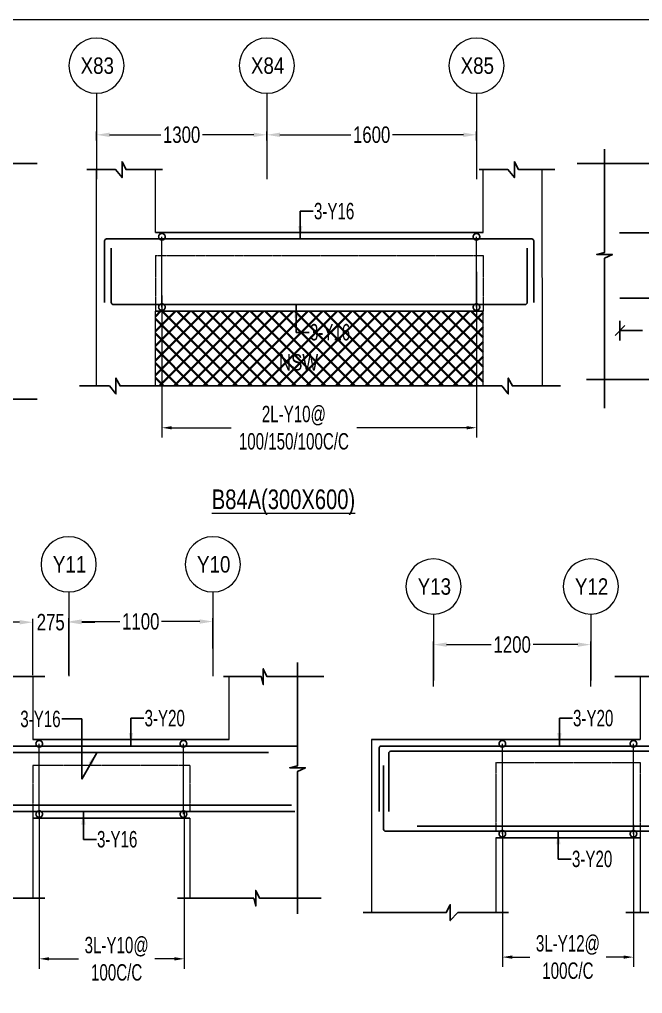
# Model space of a CAD drawing. Header units: millimetres. Extents: x -2697 to 288508, y -1308 to 60928.
# Drawn here: x 99832 to 104586, y 23300 to 30731 of the extents above; entities that cross this region are included whole.
import ezdxf
from ezdxf.enums import TextEntityAlignment as Align

# ---------------------------------------------------------------- set-up
doc = ezdxf.new("R2010")
doc.units = ezdxf.units.MM
doc.header["$LTSCALE"] = 100
for name, pattern in [('ACAD_ISO04W100', [30, 24, -3, 0, -3]), ('CONTINOUS', [0]), ('CONTINU', [0]), ('HIDDEN', [0.375, 0.25, -0.125])]:
    doc.linetypes.add(name, pattern=pattern)
doc.layers.get('Defpoints').update_dxf_attribs({"color": 1, "lineweight": 0})
for name, color, linetype in [('-S-ARROW', 253, 'Continuous'), ('-S-DIM', 251, 'Continuous'), ('-S-MISC', 8, 'Continuous'), ('-STR-BEAM', 7, 'CONTINU'), ('-STR-REINF', 3, 'Continuous'), ('-STR-TEXT', 6, 'Continuous')]:
    doc.layers.add(name, color=color, linetype=linetype)
for name, color, linetype, lineweight in [('-S-STIRUP', 11, 'Continuous', 9), ('-S-TEXT', 6, 'Continuous', 0), ('-STR-COLUMN', 5, 'HIDDEN', 13), ('-STR-RF-DIM', 252, 'CONTINOUS', 20), ('A-ANNO-GRID-LINE', 252, 'ACAD_ISO04W100', 20), ('A-ANNO-GRID-TEXT', 13, 'Continuous', 15), ('GRID DIM', 252, 'Continuous', 9), ('S-COL HATCH', 9, 'Continuous', 35), ('SEC TEXT', 9, 'Continuous', 18), ('SLAB LINE', 254, 'HIDDEN', 20)]:
    doc.layers.add(name, color=color, linetype=linetype, lineweight=lineweight)
doc.styles.add('BEAM-LS', font='romans.shx', dxfattribs={"width": 0.8})
doc.styles.add('Dim.s & Anno.(Misc.)', font='ARIALN.TTF')
doc.styles.add('SOBHA', font='swisscl.ttf', dxfattribs={"width": 0.9})
doc.styles.add('sobha.sed', font='swisscl.ttf')
doc.dimstyles.new('S-50', dxfattribs={"dimscale": 50, "dimtxt": 2.5, "dimasz": 2, "dimexe": 0.5, "dimexo": 0.25, "dimgap": 0.25, "dimtad": 0, "dimdec": 0, "dimrnd": 0.0005, "dimzin": 0, "dimdsep": 46, "dimtxsty": 'sobha.sed', "dimblk": 'OBLIQUE', "dimcen": 0.09, "dimclrd": 8, "dimclre": 8, "dimclrt": 6, "dimadec": 0, "dimazin": 0, "dimtfac": 1, "dimtdec": 0, "dimtofl": 0, "dimtmove": 2, "dimatfit": 3, "dimfxl": 0.18, "dimtolj": 1, "dimtzin": 0, "dimlwd": -1, "dimlwe": -1, "dimarcsym": 0})
doc.dimstyles.new('S-DIM50', dxfattribs={"dimscale": 50, "dimtxt": 2.5, "dimasz": 1.5, "dimexe": 1.5, "dimexo": 1, "dimgap": 0.5, "dimtad": 0, "dimdec": 0, "dimzin": 0, "dimdsep": 46, "dimtxsty": 'SOBHA', "dimcen": 0.09, "dimclrd": 256, "dimclre": 256, "dimclrt": 6, "dimadec": 5, "dimazin": 0, "dimtfac": 1, "dimtdec": 0, "dimtofl": 0, "dimtmove": 0, "dimatfit": 3, "dimfxl": 0.18, "dimtolj": 1, "dimtzin": 0, "dimlwd": -1, "dimlwe": -1, "dimarcsym": 0})
doc.dimstyles.new('STIRUP', dxfattribs={"dimscale": 50, "dimtxt": 2.5, "dimasz": 2.2, "dimexe": 0, "dimexo": 0, "dimgap": 0.5, "dimtad": 0, "dimdec": 0, "dimzin": 0, "dimdsep": 46, "dimtxsty": 'BEAM-LS', "dimblk": 'DOTSMALL', "dimcen": 0.09, "dimclrd": 256, "dimclre": 256, "dimclrt": 256, "dimadec": 5, "dimazin": 0, "dimtfac": 1, "dimtdec": 0, "dimtofl": 0, "dimtmove": 0, "dimatfit": 3, "dimldrblk": 'DOTSMALL', "dimfxl": 0, "dimfxlon": 1, "dimtolj": 1, "dimtzin": 0, "dimlwd": -1, "dimlwe": -1, "dimarcsym": 0})

# ---------------------------------------------------------------- blocks, each defined once
blk = doc.blocks.new('_Oblique')
at = {"color": 0, "linetype": 'ByBlock', "lineweight": -2}
blk.add_line((-0.5, -0.5), (0.5, 0.5), dxfattribs=at)
blk = doc.blocks.new('*D185')
at = {"layer": '-STR-RF-DIM', "transparency": 16777216}
for p, q in [((99983, 24680.4), (99983, 23489.8)), ((101089.5, 24688.4), (101089.5, 23489.8)), ((100058, 23564.8), (100282.3, 23564.8)), ((101014.5, 23564.8), (100864.7, 23564.8))]:
    blk.add_line(p, q, dxfattribs=at)
for points in [[(100058, 23577.3), (100058, 23552.3), (99983, 23564.8)], [(101014.5, 23577.3), (101014.5, 23552.3), (101089.5, 23564.8)]]:
    blk.add_solid(points, dxfattribs=at)
at = {"layer": 'Defpoints', "color": 0, "transparency": 16777216}
for p in [(99983, 24680.4, 0), (101089.5, 24688.4, 0), (99983, 23564.8)]:
    blk.add_point(p, dxfattribs=at)
at = {"layer": '-STR-RF-DIM', "color": 6, "transparency": 16777216, "insert": (100573.5, 23564.8), "char_height": 125, "attachment_point": 5, "style": 'SOBHA'}
blk.add_mtext('\\A1;3L-Y10@\\P100C/C', dxfattribs=at)
blk = doc.blocks.new('_DotSmall')
at = {"color": 0, "linetype": 'ByBlock', "const_width": 0.5}
blk.add_lwpolyline([(-0.0625, 0, 1), (0.0625, 0, 1)], format="xyb", close=True, dxfattribs=at)
blk = doc.blocks.new('*D186')
at = {"layer": '-S-STIRUP', "ltscale": 100, "transparency": 16777216}
blk.add_line((101083.2, 24668.6), (101083.2, 25205.4), dxfattribs=at)
at = {"layer": 'Defpoints', "color": 0, "linetype": 'CONTINU', "ltscale": 100, "transparency": 16777216}
for p in [(101083.2, 25205.4), (101083.2, 25205.4), (101083.2, 24668.6)]:
    blk.add_point(p, dxfattribs=at)
at = {"layer": '-S-STIRUP', "linetype": 'CONTINU', "ltscale": 100, "transparency": 16777216, "xscale": 100, "yscale": 100, "zscale": 100}
for p, rotation in [((101083.2, 25205.4), 90), ((101083.2, 24668.6), 270)]:
    blk.add_blockref('_DotSmall', p, dxfattribs=dict(at, rotation=rotation))
blk = doc.blocks.new('*D187')
at = {"layer": '-S-STIRUP', "ltscale": 100, "transparency": 16777216}
blk.add_line((99983, 24668.6), (99983, 25205.4), dxfattribs=at)
at = {"layer": 'Defpoints', "color": 0, "linetype": 'CONTINU', "ltscale": 100, "transparency": 16777216}
for p in [(99983, 25205.4), (99983, 25205.4), (99983, 24668.6)]:
    blk.add_point(p, dxfattribs=at)
at = {"layer": '-S-STIRUP', "linetype": 'CONTINU', "ltscale": 100, "transparency": 16777216, "xscale": 100, "yscale": 100, "zscale": 100}
for p, rotation in [((99983, 25205.4), 90), ((99983, 24668.6), 270)]:
    blk.add_blockref('_DotSmall', p, dxfattribs=dict(at, rotation=rotation))
blk = doc.blocks.new('A-SYMB_Grid')
blk.add_circle((0, 0), 4.21)
at = {"style": 'Dim.s & Anno.(Misc.)'}
blk.add_attdef('GRID', text='', height=3, dxfattribs=at).set_placement((0, 0), align=Align.MIDDLE_CENTER)
blk = doc.blocks.new('*D205')
at = {"layer": 'Defpoints', "color": 0, "transparency": 16777216}
for p in [(101307.6, 26138), (101307.6, 25919.6), (100207.6, 25856.3)]:
    blk.add_point(p, dxfattribs=at)
at = {"layer": 'GRID DIM', "transparency": 16777216}
for p, q in [((100207.6, 25868.8), (100207.6, 26163)), ((101307.6, 25932.1), (101307.6, 26163)), ((100307.6, 26138), (100598.2, 26138)), ((101207.6, 26138), (100917, 26138))]:
    blk.add_line(p, q, dxfattribs=at)
for points in [[(100307.6, 26154.6), (100307.6, 26121.3), (100207.6, 26138)], [(101207.6, 26154.6), (101207.6, 26121.3), (101307.6, 26138)]]:
    blk.add_solid(points, dxfattribs=at)
at = {"layer": 'GRID DIM', "color": 13, "transparency": 16777216, "insert": (100757.6, 26138), "char_height": 125, "attachment_point": 5, "style": 'sobha.sed'}
blk.add_mtext('\\A1;1100', dxfattribs=at)
blk = doc.blocks.new('*D206')
at = {"layer": 'Defpoints', "color": 0, "transparency": 16777216}
for p in [(100207.6, 26132.4), (99933, 25717.5, 0), (100207.6, 25717.5, 0)]:
    blk.add_point(p, dxfattribs=at)
at = {"layer": 'GRID DIM', "transparency": 16777216}
for p, q in [((99933, 25730), (99933, 26157.4)), ((100207.6, 25730), (100207.6, 26157.4)), ((99833, 26132.4), (99733, 26132.4)), ((100307.6, 26132.4), (100407.6, 26132.4))]:
    blk.add_line(p, q, dxfattribs=at)
for points in [[(99833, 26149.1), (99833, 26115.8), (99933, 26132.4)], [(100307.6, 26149.1), (100307.6, 26115.8), (100207.6, 26132.4)]]:
    blk.add_solid(points, dxfattribs=at)
at = {"layer": 'GRID DIM', "color": 13, "transparency": 16777216, "insert": (100070.3, 26132.4), "char_height": 125, "attachment_point": 5, "style": 'sobha.sed'}
blk.add_mtext('\\A1;275', dxfattribs=at)
blk = doc.blocks.new('*D639')
at = {"layer": 'Defpoints', "color": 0, "transparency": 16777216}
for p in [(101719.3, 29850.9), (100419.3, 29795.5), (101719.3, 29795.5)]:
    blk.add_point(p, dxfattribs=at)
at = {"layer": 'GRID DIM', "transparency": 16777216}
for p, q in [((100419.3, 29808), (100419.3, 29875.9)), ((101719.3, 29808), (101719.3, 29875.9)), ((100519.3, 29850.9), (100909.9, 29850.9)), ((101619.3, 29850.9), (101228.7, 29850.9))]:
    blk.add_line(p, q, dxfattribs=at)
for points in [[(100519.3, 29867.5), (100519.3, 29834.2), (100419.3, 29850.9)], [(101619.3, 29867.5), (101619.3, 29834.2), (101719.3, 29850.9)]]:
    blk.add_solid(points, dxfattribs=at)
at = {"layer": 'GRID DIM', "color": 13, "transparency": 16777216, "insert": (101069.3, 29850.9), "char_height": 125, "attachment_point": 5, "style": 'sobha.sed'}
blk.add_mtext('\\A1;1300', dxfattribs=at)
blk = doc.blocks.new('*D638')
at = {"layer": 'Defpoints', "color": 0, "transparency": 16777216}
for p in [(103319.3, 29850.9), (101719.3, 29795.5), (103319.3, 29795.5)]:
    blk.add_point(p, dxfattribs=at)
at = {"layer": 'GRID DIM', "transparency": 16777216}
for p, q in [((101719.3, 29808), (101719.3, 29875.9)), ((103319.3, 29808), (103319.3, 29875.9)), ((101819.3, 29850.9), (102359.9, 29850.9)), ((103219.3, 29850.9), (102678.7, 29850.9))]:
    blk.add_line(p, q, dxfattribs=at)
for points in [[(101819.3, 29867.5), (101819.3, 29834.2), (101719.3, 29850.9)], [(103219.3, 29867.5), (103219.3, 29834.2), (103319.3, 29850.9)]]:
    blk.add_solid(points, dxfattribs=at)
at = {"layer": 'GRID DIM', "color": 13, "transparency": 16777216, "insert": (102519.3, 29850.9), "char_height": 125, "attachment_point": 5, "style": 'sobha.sed'}
blk.add_mtext('\\A1;1600', dxfattribs=at)
blk = doc.blocks.new('*D635')
at = {"layer": '-S-STIRUP', "ltscale": 100, "transparency": 16777216}
blk.add_line((100919, 28536.4), (100919, 29073.1), dxfattribs=at)
at = {"layer": 'Defpoints', "color": 0, "linetype": 'CONTINU', "ltscale": 100, "transparency": 16777216}
for p in [(100919, 29073.1), (100919, 29073.1), (100919, 28536.4)]:
    blk.add_point(p, dxfattribs=at)
at = {"layer": '-S-STIRUP', "linetype": 'CONTINU', "ltscale": 100, "transparency": 16777216, "xscale": 100, "yscale": 100, "zscale": 100}
for p, rotation in [((100919, 29073.1), 90), ((100919, 28536.4), 270)]:
    blk.add_blockref('_DotSmall', p, dxfattribs=dict(at, rotation=rotation))
blk = doc.blocks.new('*D636')
at = {"layer": '-S-STIRUP', "ltscale": 100, "transparency": 16777216}
blk.add_line((103319.3, 28536.4), (103319.3, 29073.1), dxfattribs=at)
at = {"layer": 'Defpoints', "color": 0, "linetype": 'CONTINU', "ltscale": 100, "transparency": 16777216}
for p in [(103319.3, 29073.1), (103319.3, 29073.1), (103319.3, 28536.4)]:
    blk.add_point(p, dxfattribs=at)
at = {"layer": '-S-STIRUP', "linetype": 'CONTINU', "ltscale": 100, "transparency": 16777216, "xscale": 100, "yscale": 100, "zscale": 100}
for p, rotation in [((103319.3, 29073.1), 90), ((103319.3, 28536.4), 270)]:
    blk.add_blockref('_DotSmall', p, dxfattribs=dict(at, rotation=rotation))
blk = doc.blocks.new('*D637')
at = {"layer": '-STR-RF-DIM', "transparency": 16777216}
for p, q in [((103319.3, 28804.7), (103319.3, 27541)), ((100919, 28624.1), (100919, 27541)), ((100994, 27616), (101446.7, 27616)), ((103244.3, 27616), (102405.1, 27616))]:
    blk.add_line(p, q, dxfattribs=at)
for points in [[(100994, 27628.5), (100994, 27603.5), (100919, 27616)], [(103244.3, 27628.5), (103244.3, 27603.5), (103319.3, 27616)]]:
    blk.add_solid(points, dxfattribs=at)
at = {"layer": 'Defpoints', "color": 0, "transparency": 16777216}
for p in [(103319.3, 28804.7, 178586.6), (100919, 28624.1, 0), (100919, 27616)]:
    blk.add_point(p, dxfattribs=at)
at = {"layer": '-STR-RF-DIM', "color": 6, "transparency": 16777216, "insert": (101925.9, 27616), "char_height": 125, "attachment_point": 5, "style": 'SOBHA'}
blk.add_mtext('\\A1;2L-Y10@\\P100/150/100C/C', dxfattribs=at)
blk = doc.blocks.new('*D640')
at = {"layer": '-S-STIRUP', "ltscale": 100, "transparency": 16777216}
blk.add_line((103319, 28536.4), (103319, 29073.1), dxfattribs=at)
at = {"layer": 'Defpoints', "color": 0, "linetype": 'CONTINU', "ltscale": 100, "transparency": 16777216}
for p in [(103319, 29073.1), (103319, 29073.1), (103319, 28536.4)]:
    blk.add_point(p, dxfattribs=at)
at = {"layer": '-S-STIRUP', "linetype": 'CONTINU', "ltscale": 100, "transparency": 16777216, "xscale": 100, "yscale": 100, "zscale": 100}
for p, rotation in [((103319, 29073.1), 90), ((103319, 28536.4), 270)]:
    blk.add_blockref('_DotSmall', p, dxfattribs=dict(at, rotation=rotation))
blk = doc.blocks.new('*D649')
at = {"layer": '-STR-RF-DIM', "transparency": 16777216}
for p, q in [((103516.8, 24538.4), (103516.8, 23503)), ((104517, 24587.1), (104517, 23503)), ((103591.8, 23578), (103725.7, 23578)), ((104442, 23578), (104308, 23578))]:
    blk.add_line(p, q, dxfattribs=at)
for points in [[(103591.8, 23590.5), (103591.8, 23565.5), (103516.8, 23578)], [(104442, 23590.5), (104442, 23565.5), (104517, 23578)]]:
    blk.add_solid(points, dxfattribs=at)
at = {"layer": 'Defpoints', "color": 0, "transparency": 16777216}
for p in [(103516.8, 24538.4, 178586.6), (104517, 24587.1, 0), (104517, 23578)]:
    blk.add_point(p, dxfattribs=at)
at = {"layer": '-STR-RF-DIM', "color": 6, "transparency": 16777216, "insert": (104016.9, 23578), "char_height": 125, "attachment_point": 5, "style": 'SOBHA'}
blk.add_mtext('\\A1;3L-Y12@\\P100C/C', dxfattribs=at)
blk = doc.blocks.new('*D650')
at = {"layer": '-S-STIRUP', "ltscale": 100, "transparency": 16777216}
blk.add_line((103516.8, 24518.6), (103516.8, 25205.4), dxfattribs=at)
at = {"layer": 'Defpoints', "color": 0, "linetype": 'CONTINU', "ltscale": 100, "transparency": 16777216}
for p in [(103516.8, 25205.4), (103516.8, 25205.4), (103516.8, 24518.6)]:
    blk.add_point(p, dxfattribs=at)
at = {"layer": '-S-STIRUP', "linetype": 'CONTINU', "ltscale": 100, "transparency": 16777216, "xscale": 100, "yscale": 100, "zscale": 100}
for p, rotation in [((103516.8, 25205.4), 90), ((103516.8, 24518.6), 270)]:
    blk.add_blockref('_DotSmall', p, dxfattribs=dict(at, rotation=rotation))
blk = doc.blocks.new('*D651')
at = {"layer": '-S-STIRUP', "ltscale": 100, "transparency": 16777216}
blk.add_line((104517, 24518.6), (104517, 25205.4), dxfattribs=at)
at = {"layer": 'Defpoints', "color": 0, "linetype": 'CONTINU', "ltscale": 100, "transparency": 16777216}
for p in [(104517, 25205.4), (104517, 25205.4), (104517, 24518.6)]:
    blk.add_point(p, dxfattribs=at)
at = {"layer": '-S-STIRUP', "linetype": 'CONTINU', "ltscale": 100, "transparency": 16777216, "xscale": 100, "yscale": 100, "zscale": 100}
for p, rotation in [((104517, 25205.4), 90), ((104517, 24518.6), 270)]:
    blk.add_blockref('_DotSmall', p, dxfattribs=dict(at, rotation=rotation))
blk = doc.blocks.new('*D652')
at = {"layer": 'Defpoints', "color": 0, "transparency": 16777216}
for p in [(104191.6, 25961.8), (102991.6, 25629), (104191.6, 25629)]:
    blk.add_point(p, dxfattribs=at)
at = {"layer": 'GRID DIM', "transparency": 16777216}
for p, q in [((102991.6, 25641.5), (102991.6, 25986.8)), ((103091.6, 25961.8), (103432.2, 25961.8)), ((104091.6, 25961.8), (103751, 25961.8)), ((104191.6, 25641.5), (104191.6, 25986.8))]:
    blk.add_line(p, q, dxfattribs=at)
for points in [[(103091.6, 25978.4), (103091.6, 25945.1), (102991.6, 25961.8)], [(104091.6, 25978.4), (104091.6, 25945.1), (104191.6, 25961.8)]]:
    blk.add_solid(points, dxfattribs=at)
at = {"layer": 'GRID DIM', "color": 13, "transparency": 16777216, "insert": (103591.6, 25961.8), "char_height": 125, "attachment_point": 5, "style": 'sobha.sed'}
blk.add_mtext('\\A1;1200', dxfattribs=at)
blk = doc.blocks.new('*D753')
at = {"layer": '-S-DIM', "transparency": 16777216}
for p, q in [((104414, 28432.8), (104414, 28282.8)), ((105327, 28432.8), (105327, 28282.8)), ((104414, 28357.8), (104587, 28357.8)), ((105327, 28357.8), (105154, 28357.8))]:
    blk.add_line(p, q, dxfattribs=at)
at = {"layer": 'Defpoints', "color": 0, "transparency": 16777216}
for p in [(104414, 28604, 0), (105327, 28604, 0), (105327, 28357.8)]:
    blk.add_point(p, dxfattribs=at)
at = {"layer": '-S-DIM', "transparency": 16777216, "xscale": 75, "yscale": 75, "zscale": 75, "rotation": 180}
blk.add_blockref('_Oblique', (104414, 28357.8), dxfattribs=at)
at = {"layer": '-S-DIM', "transparency": 16777216, "xscale": 75, "yscale": 75, "zscale": 75}
blk.add_blockref('_Oblique', (105327, 28357.8), dxfattribs=at)
at = {"layer": '-S-DIM', "color": 6, "transparency": 16777216, "char_height": 125, "width": 381.833, "attachment_point": 5, "style": 'SOBHA'}
for s, insert in [('\\A1;Ld+10bd', (104870.5, 28446.8)), ('\\A1;(TYP)', (104870.5, 28254.4))]:
    blk.add_mtext(s, dxfattribs=dict(at, insert=insert))

msp = doc.modelspace()

# ---------------------------------------------------------------- hatches: boundary and pattern name
at = {"layer": 'S-COL HATCH'}
h = msp.add_hatch(dxfattribs=at)
h.set_pattern_fill('ANSI37', color=8, scale=25)
h.paths.add_polyline_path([(103369, 28506.1), (100869, 28506.1), (100869, 27935.2), (103369, 27935.2)])
h.paths.add_polyline_path([(102009.04, 28506.1), (102404.69, 28506.1)])

# ---------------------------------------------------------------- linework, layer by layer
at = {"layer": '-S-MISC', "linetype": 'ByBlock', "ltscale": 1000}
for points, elevation in [([(104297.03, 27765.14), (104297.03, 28909.76), (104356.69, 28938.23), (104236.53, 28938.23), (104297.03, 28953.38), (104297.03, 29741.2)], 0), ([(105320.81, 29633.1), (104754.94, 29633.1), (104726.47, 29692.76), (104726.47, 29572.59), (104711.33, 29633.1), (104086.68, 29633.1)], 0), ([(100924.19, 29585.2), (100645.96, 29585.2), (100615.09, 29644.86), (100615.09, 29524.69), (100565.24, 29585.2), (100346.06, 29585.2)], 0), ([(103918.1, 29585.2), (103639.87, 29585.2), (103609, 29644.86), (103609, 29524.69), (103559.15, 29585.2), (103339.97, 29585.2)], 0), ([(105320.81, 27983.1), (104731.48, 27983.1), (104703.01, 28042.76), (104703.01, 27922.59), (104687.86, 27983.1), (104158.89, 27983.1)], 0), ([(103369, 27935.2), (100599.18, 27935.2), (100568.31, 27994.86), (100568.31, 27874.69), (100518.46, 27935.2), (100291.27, 27935.2)], 0), ([(103961.32, 27935.2), (103593.09, 27935.2), (103562.22, 27994.86), (103562.22, 27874.69), (103512.37, 27935.2), (103285.18, 27935.2)], 0), ([(101954.28, 23907.45), (101954.28, 24994.11), (102013.94, 25022.58), (101893.77, 25022.58), (101954.28, 25037.73), (101954.28, 25825.55)], 178586.59), ([(100026.81, 25717.45), (99460.94, 25717.45), (99432.47, 25777.11), (99432.47, 25656.95), (99417.33, 25717.45), (98792.68, 25717.45)], 178586.59), ([(102155.43, 25717.45), (101720.52, 25717.45), (101692.05, 25777.11), (101692.05, 25656.95), (101676.9, 25717.45), (101390, 25717.45)], 178586.59), ([(105618.72, 25717.45), (105091.44, 25717.45), (105060.58, 25777.11), (105060.58, 25656.95), (105010.72, 25717.45), (104376.04, 25717.45)], 178586.59), ([(100026.81, 24027.45), (99437.48, 24027.45), (99409.01, 24087.11), (99409.01, 23966.95), (99393.86, 24027.45), (98833.87, 24027.45)], 178586.59), ([(102133.95, 24027.45), (101663.77, 24027.45), (101635.31, 24087.11), (101635.31, 23966.95), (101620.16, 24027.45), (101037.16, 24027.45)], 178586.59), ([(102454.43, 23917.45), (103088.76, 23917.45), (103119.63, 23977.11), (103119.63, 23856.95), (103176.98, 23917.45), (103562.84, 23917.45)], 178586.59), ([(105701.08, 23917.45), (105093.33, 23917.45), (105062.46, 23977.11), (105062.46, 23856.95), (105012.61, 23917.45), (104458.24, 23917.45)], 178586.59)]:
    msp.add_lwpolyline(points, dxfattribs=dict(at, elevation=elevation))
for points in [[(99967.74, 29633.1), (99689.51, 29633.1), (99658.64, 29692.76), (99658.64, 29572.59), (99608.79, 29633.1), (99389.61, 29633.1)], [(99967.74, 27833.1), (99689.51, 27833.1), (99658.64, 27892.76), (99658.64, 27772.59), (99608.79, 27833.1), (99389.61, 27833.1)]]:
    msp.add_lwpolyline(points, dxfattribs=at)
at = {"layer": '-STR-BEAM'}
for p, q in [((100869, 29106.1, 0), (103369, 29106.1, 0)), ((100869, 28506.1, 0), (103369, 28506.1, 0)), ((99933, 25238.35, 178586.59), (101433, 25238.35, 178586.59)), ((101133, 25238.35, 178586.59), (101433, 25238.35, 178586.59)), ((104567, 25238.35, 178586.59), (102517, 25238.35, 178586.59)), ((99933, 24638.35, 178586.59), (101133, 24638.35, 178586.59)), ((104567, 24488.35, 178586.59), (103467, 24488.35, 178586.59))]:
    msp.add_line(p, q, dxfattribs=at)
at = {"layer": '-STR-COLUMN', "linetype": 'Continuous', "ltscale": 10}
for p, q in [((100419.58, 27935.2, 0), (100419, 29585.2, 0)), ((100869, 29106.1, 0), (100869, 29585.2, 0)), ((103369, 29106.1, 0), (103369, 29585.2, 0)), ((103819, 29585.2, 0), (103819.58, 27935.2, 0)), ((100869, 27935.2, 0), (100869, 28506.1, 0)), ((103369, 27935.2, 0), (103369, 28506.1, 0)), ((99933, 25717.45, 178586.59), (99933, 25238.35, 178586.59)), ((101433, 25238.35, 178586.59), (101433, 25717.45, 178586.59)), ((104567, 25717.45, 178586.59), (104567, 25238.35, 178586.59)), ((102517, 25238.35, 178586.59), (102517, 23917.45, 178586.59)), ((99933, 24638.35, 178586.59), (99933, 24027.45, 178586.59)), ((101133, 24638.35, 178586.59), (101133, 24027.45, 178586.59)), ((103467, 24488.35, 178586.59), (103467, 23917.45, 178586.59)), ((104567, 24488.35, 178586.59), (104567, 23917.45, 178586.59))]:
    msp.add_line(p, q, dxfattribs=at)
at = {"layer": '-STR-REINF', "ltscale": 10}
for p, q in [((103740.98, 29056.1, 0), (100497.02, 29056.1, 0)), ((104410.84, 29104, 0), (106986.62, 29104, 0)), ((100482.02, 29041.1, 0), (100482.02, 28571.81, 0)), ((100532.02, 28987.19, 0), (100532.02, 28571.1, 0)), ((103705.98, 28987.19, 0), (103705.98, 28571.1, 0)), ((103755.98, 29041.1, 0), (103755.98, 28571.81, 0)), ((100547.02, 28556.1, 0), (103690.98, 28556.1, 0)), ((106983.3, 28604, 0), (104413.95, 28604, 0)), ((99003.03, 25188.35, 178586.59), (101954.28, 25188.35, 178586.59)), ((99316.84, 25138.35, 178586.59), (101732.62, 25138.35, 178586.59)), ((102577, 25173.35, 178586.59), (102577, 24687.69, 178586.59)), ((105467, 25188.35, 178586.59), (102592, 25188.35, 178586.59)), ((102650, 25133.35, 178586.59), (102650, 24688.69, 178586.59)), ((105467, 25148.35, 178586.59), (102665, 25148.35, 178586.59)), ((102610, 24553.35, 178586.59), (102610, 25039.02, 178586.59)), ((101933.28, 24688.35, 178586.59), (99203, 24688.35, 178586.59)), ((101908, 24738.35, 178586.59), (99206, 24738.35, 178586.59)), ((102625, 24538.35, 178586.59), (105467, 24538.35, 178586.59)), ((105322, 24575.64, 178586.59), (102867, 24575.64, 178586.59))]:
    msp.add_line(p, q, dxfattribs=at)
for centre, start, end in [((100497.02, 29041.1, 0), 90, 180), ((103740.98, 29041.1, 0), 0, 90), ((100547.02, 28571.1, 0), 180, 270), ((103690.98, 28571.1, 0), 270, 0), ((102592, 25173.35, 178586.59), 90, 180), ((102665, 25133.35, 178586.59), 90, 180), ((102625, 24553.35, 178586.59), 180, 270)]:
    msp.add_arc(centre, 15, start, end, dxfattribs=at)
at = {"layer": 'A-ANNO-GRID-LINE', "ltscale": 40}
for p, q in [((100419.34, 30167.86, 0), (100419.34, 29512.04, 0)), ((101719.32, 30167.86, 0), (101719.32, 29512.04, 0)), ((103319.32, 30167.86, 0), (103319.32, 29512.04, 0)), ((100207.61, 26363.49, 178586.59), (100207.61, 25720.22, 178586.59)), ((101307.61, 26363.49, 178586.59), (101307.61, 25720.22, 178586.59)), ((102991.61, 26194.49, 178586.59), (102991.61, 25687.74, 178586.59)), ((104191.61, 26194.49, 178586.59), (104191.61, 25687.74, 178586.59))]:
    msp.add_line(p, q, dxfattribs=at)
at = {"layer": 'Defpoints', "color": 1}
msp.add_lwpolyline([(83126.44, 30730.58), (118187.53, 30730.58), (118187.53, 3561.14), (83126.44, 3561.14)], close=True, dxfattribs=at)
at = {"layer": 'SLAB LINE', "linetype": 'HIDDEN', "ltscale": 0.1}
for p, q in [((100869, 28931.1, 0), (103369, 28931.1, 0)), ((100869, 28931.1, 0), (100869, 28506.1, 0)), ((103369, 28931.1, 0), (103369, 28506.1, 0)), ((103369, 28931.1, 0), (103369, 28506.1, 0)), ((103467, 25063.6, 178586.59), (103467, 24538.35, 178586.59)), ((103467, 25063.6, 178586.59), (104567, 25063.6, 178586.59)), ((104567, 25063.6, 178586.59), (104567, 24488.35, 178586.59))]:
    msp.add_line(p, q, dxfattribs=at)
at = {"layer": 'SLAB LINE', "color": 9, "linetype": 'HIDDEN', "ltscale": 0.1}
for p, q in [((99933, 25038.6, 178586.59), (99933, 24638.35, 178586.59)), ((101133, 25038.6, 178586.59), (99933, 25038.6, 178586.59)), ((101133, 25038.6, 178586.59), (101133, 24688.35, 178586.59))]:
    msp.add_line(p, q, dxfattribs=at)

# ---------------------------------------------------------------- block references
at = {"layer": 'A-ANNO-GRID-TEXT'}
ref = msp.add_blockref('A-SYMB_Grid', (100419.34, 30378.49, 0), dxfattribs=dict(at, xscale=-50, yscale=50, zscale=50))
ref.add_attrib('GRID', 'X83', dxfattribs={"layer": '0', "height": 125, "style": 'Dim.s & Anno.(Misc.)'}).set_placement((100425.73, 30378.49, 0), align=Align.MIDDLE_CENTER)
ref = msp.add_blockref('A-SYMB_Grid', (101719.32, 30378.49, 0), dxfattribs=dict(at, xscale=-50, yscale=50, zscale=50))
ref.add_attrib('GRID', 'X84', dxfattribs={"layer": '0', "height": 125, "style": 'Dim.s & Anno.(Misc.)'}).set_placement((101725.72, 30378.49, 0), align=Align.MIDDLE_CENTER)
ref = msp.add_blockref('A-SYMB_Grid', (103319.32, 30378.49, 0), dxfattribs=dict(at, xscale=-50, yscale=50, zscale=50))
ref.add_attrib('GRID', 'X85', dxfattribs={"layer": '0', "height": 125, "style": 'Dim.s & Anno.(Misc.)'}).set_placement((103325.72, 30378.49, 0), align=Align.MIDDLE_CENTER)
ref = msp.add_blockref('A-SYMB_Grid', (100207.61, 26574.12, 178586.59), dxfattribs=dict(at, xscale=-50, yscale=50, zscale=50))
ref.add_attrib('GRID', 'Y11', dxfattribs={"layer": '0', "height": 125, "style": 'Dim.s & Anno.(Misc.)'}).set_placement((100214.26, 26574.12, 178586.59), align=Align.MIDDLE_CENTER)
ref = msp.add_blockref('A-SYMB_Grid', (101307.61, 26574.12, 178586.59), dxfattribs=dict(at, xscale=-50, yscale=50, zscale=50))
ref.add_attrib('GRID', 'Y10', dxfattribs={"layer": '0', "height": 125, "style": 'Dim.s & Anno.(Misc.)'}).set_placement((101314.26, 26574.12, 178586.59), align=Align.MIDDLE_CENTER)
ref = msp.add_blockref('A-SYMB_Grid', (102991.61, 26405.13, 178586.59), dxfattribs=dict(at, xscale=-50, yscale=50, zscale=50))
ref.add_attrib('GRID', 'Y13', dxfattribs={"layer": '0', "height": 125, "style": 'Dim.s & Anno.(Misc.)'}).set_placement((102997.75, 26405.13, 178586.59), align=Align.MIDDLE_CENTER)
ref = msp.add_blockref('A-SYMB_Grid', (104191.61, 26405.13, 178586.59), dxfattribs=dict(at, xscale=-50, yscale=50, zscale=50))
ref.add_attrib('GRID', 'Y12', dxfattribs={"layer": '0', "height": 125, "style": 'Dim.s & Anno.(Misc.)'}).set_placement((104197.75, 26405.13, 178586.59), align=Align.MIDDLE_CENTER)

# ---------------------------------------------------------------- texts
at = {"layer": '-S-TEXT', "color": 6, "style": 'sobha.sed'}
msp.add_text('NSW', height=125, dxfattribs=at).set_placement((101812.69, 28052.5))
at = {"layer": '-STR-TEXT', "color": 6, "char_height": 125, "style": 'SOBHA'}
for s, insert, attachment_point in [('\\A1;3-Y16', (102079.16, 29331.38, 0), 1), ('\\A1;3-Y16', (102047.81, 28280.83, 0), 7), ('\\A1;3-Y16', (100145.97, 25457.59, 178586.59), 3), ('\\A1;3-Y20', (100786.5, 25463.63, 178586.59), 1), ('\\A1;3-Y20', (104055.9, 25463.63, 178586.59), 1), ('\\A1;3-Y16', (100423.86, 24413.08, 178586.59), 7), ('\\A1;3-Y20', (104047.73, 24263.08, 178586.59), 7)]:
    msp.add_mtext(s, dxfattribs=dict(at, insert=insert, attachment_point=attachment_point))
at = {"layer": 'SEC TEXT', "color": 1, "linetype": 'ByBlock', "style": 'sobha.sed'}
msp.add_text('%%UB84A(300X600)', height=150, rotation=0.010721, dxfattribs=at).set_placement((101299.58, 26995.29, 0))

# ---------------------------------------------------------------- dimensions: what is measured, and where the dimension line sits
at = {"layer": '-S-DIM'}
dim = msp.add_linear_dim(base=(105327, 28357.79, 0), p1=(104413.95, 28604, 0), p2=(105327, 28604, 0), text='Ld+10bd\\X(TYP)', dimstyle='S-DIM50', override={"dimscale": 1, "dimtxt": 125, "dimasz": 75, "dimexe": 75, "dimexo": 0, "dimgap": 25, "dimblk1": 'Oblique', "dimblk2": 'Oblique', "dimsah": 1, "dimcen": 4.5, "dimfxl": 75, "dimfxlon": 1}, dxfattribs=at)
dim.commit()
dim.dimension.update_dxf_attribs({"geometry": '*D753', "text_midpoint": (104870.48, 28357.79, 0)})
at = {"layer": '-S-STIRUP', "linetype": 'CONTINU', "ltscale": 100}
for base, p1, p2, picture, middle in [((100919, 29073.1, 0), (100919, 28536.39, 0), (100919, 29073.1, 0), '*D635', (100919, 28804.75, 0)), ((103319, 29073.1, 0), (103319, 28536.39, 0), (103319, 29073.1, 0), '*D640', (103319, 28804.75, 0)), ((103319.25, 29073.1, 178586.59), (103319.25, 28536.39, 178586.59), (103319.25, 29073.1, 178586.59), '*D636', (103319.25, 28804.75, 178586.59)), ((99983, 25205.35, 178586.59), (99983, 24668.64, 178586.59), (99983, 25205.35, 178586.59), '*D187', (99983, 24937, 178586.59)), ((101083.25, 25205.35, 357173.18), (101083.25, 24668.64, 357173.18), (101083.25, 25205.35, 357173.18), '*D186', (101083.25, 24937, 357173.18)), ((103516.75, 25205.35, 357173.18), (103516.75, 24518.64, 357173.18), (103516.75, 25205.35, 357173.18), '*D650', (103516.75, 24862, 357173.18)), ((104517, 25205.35, 178586.59), (104517, 24518.64, 178586.59), (104517, 25205.35, 178586.59), '*D651', (104517, 24862, 178586.59))]:
    dim = msp.add_linear_dim(base=base, p1=p1, p2=p2, angle=90, text=' ', dimstyle='STIRUP', override={"dimasz": 2}, dxfattribs=at)
    dim.commit()
    dim.dimension.update_dxf_attribs({"geometry": picture, "text_midpoint": middle})
at = {"layer": '-STR-RF-DIM'}
for base, p1, p2, text, picture, middle in [((100919, 27616), (103319.25, 28804.75, 178586.59), (100919, 28624.14, 0), '2L-Y10@\\P100/150/100C/C', '*D637', (101925.92, 27616)), ((99983, 23564.77, 178586.59), (101089.5, 24688.35, 178586.59), (99983, 24680.35, 178586.59), '3L-Y10@\\P100C/C', '*D185', (100573.48, 23564.77, 178586.59))]:
    dim = msp.add_linear_dim(base=base, p1=p1, p2=p2, angle=180, text=text, dimstyle='S-DIM50', override={"dimscale": 1, "dimtxt": 125, "dimasz": 75, "dimexe": 75, "dimexo": 0, "dimgap": 25, "dimsah": 1, "dimcen": 4.5, "dimfxl": 75}, dxfattribs=at)
    dim.commit()
    dim.dimension.update_dxf_attribs({"geometry": picture, "text_midpoint": middle, "dimtype": 160})
dim = msp.add_linear_dim(base=(104517, 23577.95, 178586.59), p1=(103516.75, 24538.35, 357173.18), p2=(104517, 24587.11, 178586.59), text='3L-Y12@\\P100C/C', dimstyle='S-DIM50', override={"dimscale": 1, "dimtxt": 125, "dimasz": 75, "dimexe": 75, "dimexo": 0, "dimgap": 25, "dimsah": 1, "dimcen": 4.5, "dimfxl": 75}, dxfattribs=at)
dim.commit()
dim.dimension.update_dxf_attribs({"geometry": '*D649', "text_midpoint": (104016.88, 23577.95, 178586.59)})
at = {"layer": 'GRID DIM'}
for base, p1, p2, picture, middle in [((101719.32, 29850.88, 0), (100419.34, 29795.52, 0), (101719.32, 29795.52, 0), '*D639', (101069.33, 29850.88, 0)), ((103319.32, 29850.88, 0), (101719.32, 29795.52, 0), (103319.32, 29795.52, 0), '*D638', (102519.32, 29850.88, 0)), ((100207.61, 26132.43, 178586.59), (99933, 25717.45, 178586.59), (100207.61, 25717.45, 178586.59), '*D206', (100070.3, 26132.43, 178586.59)), ((101307.61, 26137.98, 178586.59), (100207.61, 25856.27, 178586.59), (101307.61, 25919.58, 178586.59), '*D205', (100757.61, 26137.98, 178586.59)), ((104191.61, 25961.78, 178586.59), (102991.61, 25629, 178586.59), (104191.61, 25629, 178586.59), '*D652', (103591.61, 25961.78, 178586.59))]:
    dim = msp.add_linear_dim(base=base, p1=p1, p2=p2, dimstyle='S-50', override={"dimsah": 1, "dimclrd": 256, "dimclre": 256, "dimclrt": 13, "dimtmove": 1}, dxfattribs=at)
    dim.commit()
    dim.dimension.update_dxf_attribs({"geometry": picture, "text_midpoint": middle})

# ---------------------------------------------------------------- leaders
at = {"layer": '-S-ARROW', "annotation_type": 0, "has_hookline": 1, "hookline_direction": 1, "text_width": 318.41}
for points in [[(101975.12, 29056.1, 0), (101975.12, 29268.88, 0), (102074.16, 29268.88, 0)], [(101943.77, 28556.1, 0), (101943.77, 28343.33, 0), (102042.81, 28343.33, 0)], [(100682.46, 25188.35, 178586.59), (100682.46, 25401.13, 178586.59), (100781.5, 25401.13, 178586.59)], [(103951.86, 25188.35, 178586.59), (103951.86, 25401.13, 178586.59), (104050.9, 25401.13, 178586.59)], [(100319.82, 24688.35, 178586.59), (100319.82, 24475.58, 178586.59), (100418.86, 24475.58, 178586.59)], [(103943.69, 24538.35, 178586.59), (103943.69, 24325.58, 178586.59), (104042.73, 24325.58, 178586.59)]]:
    msp.add_leader(points, dimstyle='S-50', override={"dimasz": 2, "dimgap": 0.1, "dimtad": 0}, dxfattribs=at)
at = {"layer": '-S-ARROW'}
msp.add_leader([(100422.12, 25137.15, 178586.59), (100306.64, 24935.71, 178586.59), (100306.64, 25394.76, 178586.59), (100155.23, 25394.76, 178586.59)], dimstyle='S-50', override={"dimasz": 2, "dimgap": 0.1, "dimtad": 0}, dxfattribs=at)

doc.saveas('drawing.dxf')
